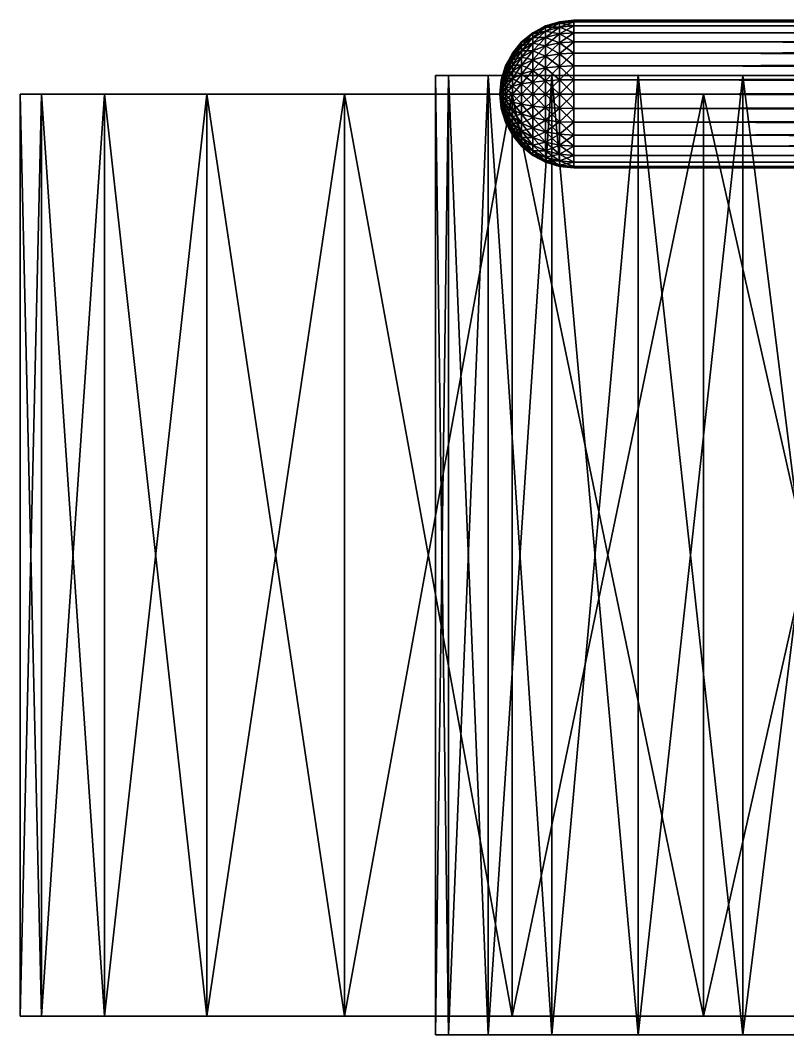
# Model space of a CAD drawing. Header units: millimetres. Extents: x -510 to 550, y -577 to 577.
# Drawn here: x -510 to -426.8, y 348 to 458 of the extents above; entities that cross this region are included whole.
import ezdxf

# ---------------------------------------------------------------- set-up
doc = ezdxf.new("R2010")
doc.units = ezdxf.units.MM
for name, color, linetype, true_color in [('structure_main_cover_rail', 7, 'Continuous', 0x5c6b75), ('wheel_rear_left_visual_0', 7, 'Continuous', 0x14171a), ('wheel_rear_left_visual_1', 7, 'Continuous', 0x7a858c)]:
    doc.layers.add(name, color=color, linetype=linetype, true_color=true_color)

msp = doc.modelspace()

# ---------------------------------------------------------------- linework, layer by layer
at = {"layer": 'structure_main_cover_rail', "true_color": 0x5c6b75}
for points in [[(-451.56, 457.7, 141.53), (-451.56, 457.85, 140), (-453.06, 457.39, 140)], [(-451.56, 457.85, 140), (-451.56, 457.7, 138.47), (-453.06, 457.25, 138.56)], [(-451.56, 457.85, 140), (-453.06, 457.25, 138.56), (-453.06, 457.39, 140)], [(-451.56, 457.25, 143), (-451.56, 457.7, 141.53), (-453.06, 457.25, 141.44)], [(-451.56, 457.7, 141.53), (-453.06, 457.39, 140), (-453.06, 457.25, 141.44)], [(-451.56, 457.7, 138.47), (-451.56, 457.25, 137), (-453.06, 456.83, 137.17)], [(-451.56, 457.7, 138.47), (-453.06, 456.83, 137.17), (-453.06, 457.25, 138.56)], [(-450, 457.85, 141.56), (-450, 458, 140), (-451.56, 457.85, 140)], [(-450, 458, 140), (-450, 457.85, 138.44), (-451.56, 457.7, 138.47)], [(-450, 458, 140), (-451.56, 457.7, 138.47), (-451.56, 457.85, 140)], [(-450, 457.39, 143.06), (-450, 457.85, 141.56), (-451.56, 457.7, 141.53)], [(-450, 457.85, 141.56), (-451.56, 457.85, 140), (-451.56, 457.7, 141.53)], [(-450, 457.85, 138.44), (-450, 457.39, 136.94), (-451.56, 457.25, 137)], [(-450, 457.85, 138.44), (-451.56, 457.25, 137), (-451.56, 457.7, 138.47)], [(-450, 457.39, 143.06), (-451.56, 457.7, 141.53), (-451.56, 457.25, 143)], [(320, 457.85, 141.56), (320, 458, 140), (-450, 458, 140)], [(320, 457.85, 141.56), (-450, 458, 140), (-450, 457.85, 141.56)], [(320, 458, 140), (320, 457.85, 138.44), (-450, 457.85, 138.44)], [(320, 458, 140), (-450, 457.85, 138.44), (-450, 458, 140)], [(320, 457.39, 143.06), (320, 457.85, 141.56), (-450, 457.85, 141.56)], [(320, 457.39, 143.06), (-450, 457.85, 141.56), (-450, 457.39, 143.06)], [(320, 457.85, 138.44), (320, 457.39, 136.94), (-450, 457.39, 136.94)], [(320, 457.85, 138.44), (-450, 457.39, 136.94), (-450, 457.85, 138.44)], [(-454.44, 456.52, 141.3), (-454.44, 456.65, 140), (-455.66, 455.66, 140)], [(-454.44, 456.65, 140), (-454.44, 456.52, 138.7), (-455.66, 455.55, 138.9)], [(-454.44, 456.65, 140), (-455.66, 455.55, 138.9), (-455.66, 455.66, 140)], [(-454.44, 456.15, 142.55), (-454.44, 456.52, 141.3), (-455.66, 455.55, 141.1)], [(-454.44, 456.52, 141.3), (-455.66, 455.66, 140), (-455.66, 455.55, 141.1)], [(-454.44, 456.52, 138.7), (-454.44, 456.15, 137.45), (-455.66, 455.23, 137.84)], [(-454.44, 456.52, 138.7), (-455.66, 455.23, 137.84), (-455.66, 455.55, 138.9)], [(-453.06, 457.25, 141.44), (-453.06, 457.39, 140), (-454.44, 456.65, 140)], [(-453.06, 457.39, 140), (-453.06, 457.25, 138.56), (-454.44, 456.52, 138.7)], [(-453.06, 457.39, 140), (-454.44, 456.52, 138.7), (-454.44, 456.65, 140)], [(-453.06, 456.83, 142.83), (-453.06, 457.25, 141.44), (-454.44, 456.52, 141.3)], [(-453.06, 457.25, 141.44), (-454.44, 456.65, 140), (-454.44, 456.52, 141.3)], [(-453.06, 457.25, 138.56), (-453.06, 456.83, 137.17), (-454.44, 456.15, 137.45)], [(-453.06, 457.25, 138.56), (-454.44, 456.15, 137.45), (-454.44, 456.52, 138.7)], [(-453.06, 456.15, 144.11), (-453.06, 456.83, 142.83), (-454.44, 456.15, 142.55)], [(-453.06, 456.83, 142.83), (-454.44, 456.52, 141.3), (-454.44, 456.15, 142.55)], [(-453.06, 456.83, 137.17), (-453.06, 456.15, 135.89), (-454.44, 455.53, 136.3)], [(-453.06, 456.83, 137.17), (-454.44, 455.53, 136.3), (-454.44, 456.15, 137.45)], [(-451.56, 456.52, 144.36), (-451.56, 457.25, 143), (-453.06, 456.83, 142.83)], [(-451.56, 457.25, 143), (-453.06, 457.25, 141.44), (-453.06, 456.83, 142.83)], [(-451.56, 457.25, 137), (-451.56, 456.52, 135.64), (-453.06, 456.15, 135.89)], [(-451.56, 457.25, 137), (-453.06, 456.15, 135.89), (-453.06, 456.83, 137.17)], [(-451.56, 456.52, 144.36), (-453.06, 456.83, 142.83), (-453.06, 456.15, 144.11)], [(-451.56, 455.55, 145.55), (-451.56, 456.52, 144.36), (-453.06, 456.15, 144.11)], [(-451.56, 456.52, 135.64), (-451.56, 455.55, 134.45), (-453.06, 455.23, 134.77)], [(-451.56, 456.52, 135.64), (-453.06, 455.23, 134.77), (-453.06, 456.15, 135.89)], [(-450, 456.65, 144.44), (-450, 457.39, 143.06), (-451.56, 457.25, 143)], [(-450, 457.39, 136.94), (-450, 456.65, 135.56), (-451.56, 456.52, 135.64)], [(-450, 457.39, 136.94), (-451.56, 456.52, 135.64), (-451.56, 457.25, 137)], [(-450, 456.65, 144.44), (-451.56, 457.25, 143), (-451.56, 456.52, 144.36)], [(-450, 455.66, 145.66), (-450, 456.65, 144.44), (-451.56, 456.52, 144.36)], [(-450, 456.65, 135.56), (-450, 455.66, 134.34), (-451.56, 455.55, 134.45)], [(-450, 456.65, 135.56), (-451.56, 455.55, 134.45), (-451.56, 456.52, 135.64)], [(-450, 455.66, 145.66), (-451.56, 456.52, 144.36), (-451.56, 455.55, 145.55)], [(320, 456.65, 144.44), (320, 457.39, 143.06), (-450, 457.39, 143.06)], [(320, 456.65, 144.44), (-450, 457.39, 143.06), (-450, 456.65, 144.44)], [(320, 457.39, 136.94), (320, 456.65, 135.56), (-450, 456.65, 135.56)], [(320, 457.39, 136.94), (-450, 456.65, 135.56), (-450, 457.39, 136.94)], [(320, 455.66, 145.66), (320, 456.65, 144.44), (-450, 456.65, 144.44)], [(320, 455.66, 145.66), (-450, 456.65, 144.44), (-450, 455.66, 145.66)], [(320, 456.65, 135.56), (320, 455.66, 134.34), (-450, 455.66, 134.34)], [(320, 456.65, 135.56), (-450, 455.66, 134.34), (-450, 456.65, 135.56)], [(-455.66, 455.55, 141.1), (-455.66, 455.66, 140), (-456.65, 454.44, 140)], [(-455.66, 455.66, 140), (-455.66, 455.55, 138.9), (-456.65, 454.36, 139.13)], [(-455.66, 455.66, 140), (-456.65, 454.36, 139.13), (-456.65, 454.44, 140)], [(-455.66, 455.23, 142.16), (-455.66, 455.55, 141.1), (-456.65, 454.36, 140.87)], [(-455.66, 455.55, 141.1), (-456.65, 454.44, 140), (-456.65, 454.36, 140.87)], [(-455.66, 455.55, 138.9), (-455.66, 455.23, 137.84), (-456.65, 454.11, 138.3)], [(-455.66, 455.55, 138.9), (-456.65, 454.11, 138.3), (-456.65, 454.36, 139.13)], [(-454.44, 455.53, 143.7), (-454.44, 456.15, 142.55), (-455.66, 455.23, 142.16)], [(-454.44, 456.15, 142.55), (-455.66, 455.55, 141.1), (-455.66, 455.23, 142.16)], [(-454.44, 456.15, 137.45), (-454.44, 455.53, 136.3), (-455.66, 454.7, 136.86)], [(-454.44, 456.15, 137.45), (-455.66, 454.7, 136.86), (-455.66, 455.23, 137.84)], [(-454.44, 454.7, 144.7), (-454.44, 455.53, 143.7), (-455.66, 454.7, 143.14)], [(-454.44, 455.53, 143.7), (-455.66, 455.23, 142.16), (-455.66, 454.7, 143.14)], [(-454.44, 455.53, 136.3), (-454.44, 454.7, 135.3), (-455.66, 454, 136)], [(-454.44, 455.53, 136.3), (-455.66, 454, 136), (-455.66, 454.7, 136.86)], [(-453.06, 455.23, 145.23), (-453.06, 456.15, 144.11), (-454.44, 455.53, 143.7)], [(-453.06, 456.15, 144.11), (-454.44, 456.15, 142.55), (-454.44, 455.53, 143.7)], [(-453.06, 456.15, 135.89), (-453.06, 455.23, 134.77), (-454.44, 454.7, 135.3)], [(-453.06, 456.15, 135.89), (-454.44, 454.7, 135.3), (-454.44, 455.53, 136.3)], [(-453.06, 455.23, 145.23), (-454.44, 455.53, 143.7), (-454.44, 454.7, 144.7)], [(-451.56, 455.55, 145.55), (-453.06, 456.15, 144.11), (-453.06, 455.23, 145.23)], [(-451.56, 454.36, 146.52), (-451.56, 455.55, 145.55), (-453.06, 455.23, 145.23)], [(-451.56, 455.55, 134.45), (-451.56, 454.36, 133.48), (-453.06, 454.11, 133.85)], [(-451.56, 455.55, 134.45), (-453.06, 454.11, 133.85), (-453.06, 455.23, 134.77)], [(-450, 454.44, 146.65), (-450, 455.66, 145.66), (-451.56, 455.55, 145.55)], [(-450, 455.66, 134.34), (-450, 454.44, 133.35), (-451.56, 454.36, 133.48)], [(-450, 455.66, 134.34), (-451.56, 454.36, 133.48), (-451.56, 455.55, 134.45)], [(-450, 454.44, 146.65), (-451.56, 455.55, 145.55), (-451.56, 454.36, 146.52)], [(320, 454.44, 146.65), (320, 455.66, 145.66), (-450, 455.66, 145.66)], [(320, 454.44, 146.65), (-450, 455.66, 145.66), (-450, 454.44, 146.65)], [(320, 455.66, 134.34), (320, 454.44, 133.35), (-450, 454.44, 133.35)], [(320, 455.66, 134.34), (-450, 454.44, 133.35), (-450, 455.66, 134.34)], [(-456.65, 454.36, 140.87), (-456.65, 454.44, 140), (-457.39, 453.06, 140)], [(-456.65, 454.44, 140), (-456.65, 454.36, 139.13), (-457.39, 453, 139.4)], [(-456.65, 454.44, 140), (-457.39, 453, 139.4), (-457.39, 453.06, 140)], [(-456.65, 454.11, 141.7), (-456.65, 454.36, 140.87), (-457.39, 453, 140.6)], [(-456.65, 454.36, 140.87), (-457.39, 453.06, 140), (-457.39, 453, 140.6)], [(-456.65, 454.36, 139.13), (-456.65, 454.11, 138.3), (-457.39, 452.83, 138.83)], [(-456.65, 454.36, 139.13), (-457.39, 452.83, 138.83), (-457.39, 453, 139.4)], [(-455.66, 454.7, 143.14), (-455.66, 455.23, 142.16), (-456.65, 454.11, 141.7)], [(-455.66, 455.23, 142.16), (-456.65, 454.36, 140.87), (-456.65, 454.11, 141.7)], [(-455.66, 455.23, 137.84), (-455.66, 454.7, 136.86), (-456.65, 453.7, 137.53)], [(-455.66, 455.23, 137.84), (-456.65, 453.7, 137.53), (-456.65, 454.11, 138.3)], [(-455.66, 454, 144), (-455.66, 454.7, 143.14), (-456.65, 453.7, 142.47)], [(-455.66, 454.7, 143.14), (-456.65, 454.11, 141.7), (-456.65, 453.7, 142.47)], [(-455.66, 454.7, 136.86), (-455.66, 454, 136), (-456.65, 453.14, 136.86)], [(-455.66, 454.7, 136.86), (-456.65, 453.14, 136.86), (-456.65, 453.7, 137.53)], [(-454.44, 453.7, 145.53), (-454.44, 454.7, 144.7), (-455.66, 454, 144)], [(-454.44, 454.7, 144.7), (-455.66, 454.7, 143.14), (-455.66, 454, 144)], [(-454.44, 454.7, 135.3), (-454.44, 453.7, 134.47), (-455.66, 453.14, 135.3)], [(-454.44, 454.7, 135.3), (-455.66, 453.14, 135.3), (-455.66, 454, 136)], [(-453.06, 454.11, 146.15), (-453.06, 455.23, 145.23), (-454.44, 454.7, 144.7)], [(-453.06, 455.23, 134.77), (-453.06, 454.11, 133.85), (-454.44, 453.7, 134.47)], [(-453.06, 455.23, 134.77), (-454.44, 453.7, 134.47), (-454.44, 454.7, 135.3)], [(-453.06, 454.11, 146.15), (-454.44, 454.7, 144.7), (-454.44, 453.7, 145.53)], [(-451.56, 454.36, 146.52), (-453.06, 455.23, 145.23), (-453.06, 454.11, 146.15)], [(-451.56, 453, 147.25), (-451.56, 454.36, 146.52), (-453.06, 454.11, 146.15)], [(-451.56, 454.36, 133.48), (-451.56, 453, 132.75), (-453.06, 452.83, 133.17)], [(-451.56, 454.36, 133.48), (-453.06, 452.83, 133.17), (-453.06, 454.11, 133.85)], [(-450, 453.06, 147.39), (-450, 454.44, 146.65), (-451.56, 454.36, 146.52)], [(-450, 454.44, 133.35), (-450, 453.06, 132.61), (-451.56, 453, 132.75)], [(-450, 454.44, 133.35), (-451.56, 453, 132.75), (-451.56, 454.36, 133.48)], [(-450, 453.06, 147.39), (-451.56, 454.36, 146.52), (-451.56, 453, 147.25)], [(320, 453.06, 147.39), (320, 454.44, 146.65), (-450, 454.44, 146.65)], [(320, 453.06, 147.39), (-450, 454.44, 146.65), (-450, 453.06, 147.39)], [(320, 454.44, 133.35), (320, 453.06, 132.61), (-450, 453.06, 132.61)], [(320, 454.44, 133.35), (-450, 453.06, 132.61), (-450, 454.44, 133.35)], [(-456.65, 453.7, 142.47), (-456.65, 454.11, 141.7), (-457.39, 452.83, 141.17)], [(-456.65, 454.11, 141.7), (-457.39, 453, 140.6), (-457.39, 452.83, 141.17)], [(-456.65, 454.11, 138.3), (-456.65, 453.7, 137.53), (-457.39, 452.55, 138.3)], [(-456.65, 454.11, 138.3), (-457.39, 452.55, 138.3), (-457.39, 452.83, 138.83)], [(-456.65, 453.14, 143.14), (-456.65, 453.7, 142.47), (-457.39, 452.55, 141.7)], [(-456.65, 453.7, 142.47), (-457.39, 452.83, 141.17), (-457.39, 452.55, 141.7)], [(-456.65, 453.7, 137.53), (-456.65, 453.14, 136.86), (-457.39, 452.16, 137.84)], [(-456.65, 453.7, 137.53), (-457.39, 452.16, 137.84), (-457.39, 452.55, 138.3)], [(-455.66, 453.14, 144.7), (-455.66, 454, 144), (-456.65, 453.14, 143.14)], [(-455.66, 454, 144), (-456.65, 453.7, 142.47), (-456.65, 453.14, 143.14)], [(-455.66, 454, 136), (-455.66, 453.14, 135.3), (-456.65, 452.47, 136.3)], [(-455.66, 454, 136), (-456.65, 452.47, 136.3), (-456.65, 453.14, 136.86)], [(-454.44, 453.7, 145.53), (-455.66, 454, 144), (-455.66, 453.14, 144.7)], [(-454.44, 452.55, 146.15), (-454.44, 453.7, 145.53), (-455.66, 453.14, 144.7)], [(-454.44, 453.7, 134.47), (-454.44, 452.55, 133.85), (-455.66, 452.16, 134.77)], [(-454.44, 453.7, 134.47), (-455.66, 452.16, 134.77), (-455.66, 453.14, 135.3)], [(-453.06, 452.83, 146.83), (-453.06, 454.11, 146.15), (-454.44, 453.7, 145.53)], [(-453.06, 454.11, 133.85), (-453.06, 452.83, 133.17), (-454.44, 452.55, 133.85)], [(-453.06, 454.11, 133.85), (-454.44, 452.55, 133.85), (-454.44, 453.7, 134.47)], [(-453.06, 452.83, 146.83), (-454.44, 453.7, 145.53), (-454.44, 452.55, 146.15)], [(-451.56, 453, 147.25), (-453.06, 454.11, 146.15), (-453.06, 452.83, 146.83)], [(-457.39, 453, 140.6), (-457.39, 453.06, 140), (-457.85, 451.56, 140)], [(-457.39, 453.06, 140), (-457.39, 453, 139.4), (-457.85, 451.53, 139.7)], [(-457.39, 453.06, 140), (-457.85, 451.53, 139.7), (-457.85, 451.56, 140)], [(-457.39, 452.83, 141.17), (-457.39, 453, 140.6), (-457.85, 451.53, 140.3)], [(-457.39, 453, 140.6), (-457.85, 451.56, 140), (-457.85, 451.53, 140.3)], [(-457.39, 453, 139.4), (-457.39, 452.83, 138.83), (-457.85, 451.44, 139.4)], [(-457.39, 453, 139.4), (-457.85, 451.44, 139.4), (-457.85, 451.53, 139.7)], [(-457.39, 452.55, 141.7), (-457.39, 452.83, 141.17), (-457.85, 451.44, 140.6)], [(-457.39, 452.83, 141.17), (-457.85, 451.53, 140.3), (-457.85, 451.44, 140.6)], [(-457.39, 452.83, 138.83), (-457.39, 452.55, 138.3), (-457.85, 451.3, 139.13)], [(-457.39, 452.83, 138.83), (-457.85, 451.3, 139.13), (-457.85, 451.44, 139.4)], [(-457.39, 452.16, 142.16), (-457.39, 452.55, 141.7), (-457.85, 451.3, 140.87)], [(-457.39, 452.55, 141.7), (-457.85, 451.44, 140.6), (-457.85, 451.3, 140.87)], [(-457.39, 452.55, 138.3), (-457.39, 452.16, 137.84), (-457.85, 451.1, 138.9)], [(-457.39, 452.55, 138.3), (-457.85, 451.1, 138.9), (-457.85, 451.3, 139.13)], [(-457.39, 451.7, 142.55), (-457.39, 452.16, 142.16), (-457.85, 451.1, 141.1)], [(-457.39, 452.16, 142.16), (-457.85, 451.3, 140.87), (-457.85, 451.1, 141.1)], [(-457.39, 452.16, 137.84), (-457.39, 451.7, 137.45), (-457.85, 450.87, 138.7)], [(-457.39, 452.16, 137.84), (-457.85, 450.87, 138.7), (-457.85, 451.1, 138.9)], [(-456.65, 452.47, 143.7), (-456.65, 453.14, 143.14), (-457.39, 452.16, 142.16)], [(-456.65, 453.14, 143.14), (-457.39, 452.55, 141.7), (-457.39, 452.16, 142.16)], [(-456.65, 453.14, 136.86), (-456.65, 452.47, 136.3), (-457.39, 451.7, 137.45)], [(-456.65, 453.14, 136.86), (-457.39, 451.7, 137.45), (-457.39, 452.16, 137.84)], [(-456.65, 451.7, 144.11), (-456.65, 452.47, 143.7), (-457.39, 451.7, 142.55)], [(-456.65, 452.47, 143.7), (-457.39, 452.16, 142.16), (-457.39, 451.7, 142.55)], [(-456.65, 452.47, 136.3), (-456.65, 451.7, 135.89), (-457.39, 451.17, 137.17)], [(-456.65, 452.47, 136.3), (-457.39, 451.17, 137.17), (-457.39, 451.7, 137.45)], [(-455.66, 452.16, 145.23), (-455.66, 453.14, 144.7), (-456.65, 452.47, 143.7)], [(-455.66, 453.14, 144.7), (-456.65, 453.14, 143.14), (-456.65, 452.47, 143.7)], [(-455.66, 453.14, 135.3), (-455.66, 452.16, 134.77), (-456.65, 451.7, 135.89)], [(-455.66, 453.14, 135.3), (-456.65, 451.7, 135.89), (-456.65, 452.47, 136.3)], [(-455.66, 452.16, 145.23), (-456.65, 452.47, 143.7), (-456.65, 451.7, 144.11)], [(-455.66, 451.1, 145.55), (-455.66, 452.16, 145.23), (-456.65, 451.7, 144.11)], [(-455.66, 452.16, 134.77), (-455.66, 451.1, 134.45), (-456.65, 450.87, 135.64)], [(-455.66, 452.16, 134.77), (-456.65, 450.87, 135.64), (-456.65, 451.7, 135.89)], [(-454.44, 452.55, 146.15), (-455.66, 453.14, 144.7), (-455.66, 452.16, 145.23)], [(-454.44, 451.3, 146.52), (-454.44, 452.55, 146.15), (-455.66, 452.16, 145.23)], [(-454.44, 452.55, 133.85), (-454.44, 451.3, 133.48), (-455.66, 451.1, 134.45)], [(-454.44, 452.55, 133.85), (-455.66, 451.1, 134.45), (-455.66, 452.16, 134.77)], [(-454.44, 451.3, 146.52), (-455.66, 452.16, 145.23), (-455.66, 451.1, 145.55)], [(-453.06, 451.44, 147.25), (-453.06, 452.83, 146.83), (-454.44, 452.55, 146.15)], [(-453.06, 452.83, 133.17), (-453.06, 451.44, 132.75), (-454.44, 451.3, 133.48)], [(-453.06, 452.83, 133.17), (-454.44, 451.3, 133.48), (-454.44, 452.55, 133.85)], [(-453.06, 451.44, 147.25), (-454.44, 452.55, 146.15), (-454.44, 451.3, 146.52)], [(-451.56, 451.53, 147.7), (-451.56, 453, 147.25), (-453.06, 452.83, 146.83)], [(-451.56, 453, 132.75), (-451.56, 451.53, 132.3), (-453.06, 451.44, 132.75)], [(-451.56, 453, 132.75), (-453.06, 451.44, 132.75), (-453.06, 452.83, 133.17)], [(-451.56, 451.53, 147.7), (-453.06, 452.83, 146.83), (-453.06, 451.44, 147.25)], [(-450, 451.56, 147.85), (-450, 453.06, 147.39), (-451.56, 453, 147.25)], [(-450, 453.06, 132.61), (-450, 451.56, 132.15), (-451.56, 451.53, 132.3)], [(-450, 453.06, 132.61), (-451.56, 451.53, 132.3), (-451.56, 453, 132.75)], [(-450, 451.56, 147.85), (-451.56, 453, 147.25), (-451.56, 451.53, 147.7)], [(320, 451.56, 147.85), (320, 453.06, 147.39), (-450, 453.06, 147.39)], [(320, 451.56, 147.85), (-450, 453.06, 147.39), (-450, 451.56, 147.85)], [(320, 453.06, 132.61), (320, 451.56, 132.15), (-450, 451.56, 132.15)], [(320, 453.06, 132.61), (-450, 451.56, 132.15), (-450, 453.06, 132.61)], [(-457.85, 451.53, 140.3), (-457.85, 451.56, 140), (-458, 450, 140)], [(-457.85, 451.56, 140), (-457.85, 451.53, 139.7), (-458, 450, 140)], [(-457.85, 451.44, 140.6), (-457.85, 451.53, 140.3), (-458, 450, 140)], [(-457.85, 451.53, 139.7), (-457.85, 451.44, 139.4), (-458, 450, 140)], [(-457.85, 451.3, 140.87), (-457.85, 451.44, 140.6), (-458, 450, 140)], [(-457.85, 451.44, 139.4), (-457.85, 451.3, 139.13), (-458, 450, 140)], [(-457.85, 451.1, 141.1), (-457.85, 451.3, 140.87), (-458, 450, 140)], [(-457.85, 451.3, 139.13), (-457.85, 451.1, 138.9), (-458, 450, 140)], [(-457.85, 450.87, 141.3), (-457.85, 451.1, 141.1), (-458, 450, 140)], [(-457.85, 451.1, 138.9), (-457.85, 450.87, 138.7), (-458, 450, 140)], [(-457.39, 451.17, 142.83), (-457.39, 451.7, 142.55), (-457.85, 450.87, 141.3)], [(-457.39, 451.7, 142.55), (-457.85, 451.1, 141.1), (-457.85, 450.87, 141.3)], [(-457.39, 451.7, 137.45), (-457.39, 451.17, 137.17), (-457.85, 450.6, 138.56)], [(-457.39, 451.7, 137.45), (-457.85, 450.6, 138.56), (-457.85, 450.87, 138.7)], [(-457.39, 450.6, 143), (-457.39, 451.17, 142.83), (-457.85, 450.6, 141.44)], [(-457.39, 451.17, 142.83), (-457.85, 450.87, 141.3), (-457.85, 450.6, 141.44)], [(-457.39, 451.17, 137.17), (-457.39, 450.6, 137), (-457.85, 450.3, 138.47)], [(-457.39, 451.17, 137.17), (-457.85, 450.3, 138.47), (-457.85, 450.6, 138.56)], [(-456.65, 450.87, 144.36), (-456.65, 451.7, 144.11), (-457.39, 451.17, 142.83)], [(-456.65, 451.7, 144.11), (-457.39, 451.7, 142.55), (-457.39, 451.17, 142.83)], [(-456.65, 451.7, 135.89), (-456.65, 450.87, 135.64), (-457.39, 450.6, 137)], [(-456.65, 451.7, 135.89), (-457.39, 450.6, 137), (-457.39, 451.17, 137.17)], [(-456.65, 450.87, 144.36), (-457.39, 451.17, 142.83), (-457.39, 450.6, 143)], [(-455.66, 451.1, 145.55), (-456.65, 451.7, 144.11), (-456.65, 450.87, 144.36)], [(-455.66, 450, 145.66), (-455.66, 451.1, 145.55), (-456.65, 450.87, 144.36)], [(-455.66, 451.1, 134.45), (-455.66, 450, 134.34), (-456.65, 450, 135.56)], [(-455.66, 451.1, 134.45), (-456.65, 450, 135.56), (-456.65, 450.87, 135.64)], [(-454.44, 450, 146.65), (-454.44, 451.3, 146.52), (-455.66, 451.1, 145.55)], [(-454.44, 451.3, 133.48), (-454.44, 450, 133.35), (-455.66, 450, 134.34)], [(-454.44, 451.3, 133.48), (-455.66, 450, 134.34), (-455.66, 451.1, 134.45)], [(-454.44, 450, 146.65), (-455.66, 451.1, 145.55), (-455.66, 450, 145.66)], [(-453.06, 450, 147.39), (-453.06, 451.44, 147.25), (-454.44, 451.3, 146.52)], [(-453.06, 451.44, 132.75), (-453.06, 450, 132.61), (-454.44, 450, 133.35)], [(-453.06, 451.44, 132.75), (-454.44, 450, 133.35), (-454.44, 451.3, 133.48)], [(-453.06, 450, 147.39), (-454.44, 451.3, 146.52), (-454.44, 450, 146.65)], [(-451.56, 450, 147.85), (-451.56, 451.53, 147.7), (-453.06, 451.44, 147.25)], [(-451.56, 451.53, 132.3), (-451.56, 450, 132.15), (-453.06, 450, 132.61)], [(-451.56, 451.53, 132.3), (-453.06, 450, 132.61), (-453.06, 451.44, 132.75)], [(-451.56, 450, 147.85), (-453.06, 451.44, 147.25), (-453.06, 450, 147.39)], [(-450, 450, 148), (-450, 451.56, 147.85), (-451.56, 451.53, 147.7)], [(-450, 451.56, 132.15), (-450, 450, 132), (-451.56, 450, 132.15)], [(-450, 451.56, 132.15), (-451.56, 450, 132.15), (-451.56, 451.53, 132.3)], [(-450, 450, 148), (-451.56, 451.53, 147.7), (-451.56, 450, 147.85)], [(320, 450, 148), (320, 451.56, 147.85), (-450, 451.56, 147.85)], [(320, 450, 148), (-450, 451.56, 147.85), (-450, 450, 148)], [(320, 451.56, 132.15), (320, 450, 132), (-450, 450, 132)], [(320, 451.56, 132.15), (-450, 450, 132), (-450, 451.56, 132.15)], [(-457.85, 450.6, 141.44), (-457.85, 450.87, 141.3), (-458, 450, 140)], [(-457.85, 450.87, 138.7), (-457.85, 450.6, 138.56), (-458, 450, 140)], [(-457.85, 450.3, 141.53), (-457.85, 450.6, 141.44), (-458, 450, 140)], [(-457.85, 450.6, 138.56), (-457.85, 450.3, 138.47), (-458, 450, 140)], [(-457.85, 450, 141.56), (-457.85, 450.3, 141.53), (-458, 450, 140)], [(-457.85, 450.3, 138.47), (-457.85, 450, 138.44), (-458, 450, 140)], [(-457.85, 450, 138.44), (-457.85, 449.7, 138.47), (-458, 450, 140)], [(-457.85, 449.7, 138.47), (-457.85, 449.4, 138.56), (-458, 450, 140)], [(-457.85, 449.4, 138.56), (-457.85, 449.13, 138.7), (-458, 450, 140)], [(-457.85, 449.13, 138.7), (-457.85, 448.9, 138.9), (-458, 450, 140)], [(-457.85, 448.9, 138.9), (-457.85, 448.7, 139.13), (-458, 450, 140)], [(-457.85, 448.7, 139.13), (-457.85, 448.56, 139.4), (-458, 450, 140)], [(-457.85, 448.56, 139.4), (-457.85, 448.47, 139.7), (-458, 450, 140)], [(-457.85, 448.47, 139.7), (-457.85, 448.44, 140), (-458, 450, 140)], [(-457.85, 448.44, 140), (-457.85, 448.47, 140.3), (-458, 450, 140)], [(-457.85, 448.47, 140.3), (-457.85, 448.56, 140.6), (-458, 450, 140)], [(-457.85, 448.56, 140.6), (-457.85, 448.7, 140.87), (-458, 450, 140)], [(-457.85, 448.7, 140.87), (-457.85, 448.9, 141.1), (-458, 450, 140)], [(-457.85, 448.9, 141.1), (-457.85, 449.13, 141.3), (-458, 450, 140)], [(-457.85, 449.13, 141.3), (-457.85, 449.4, 141.44), (-458, 450, 140)], [(-457.85, 449.4, 141.44), (-457.85, 449.7, 141.53), (-458, 450, 140)], [(-457.85, 449.7, 141.53), (-457.85, 450, 141.56), (-458, 450, 140)], [(-457.39, 450, 143.06), (-457.39, 450.6, 143), (-457.85, 450.3, 141.53)], [(-457.39, 450.6, 143), (-457.85, 450.6, 141.44), (-457.85, 450.3, 141.53)], [(-457.39, 450.6, 137), (-457.39, 450, 136.94), (-457.85, 450, 138.44)], [(-457.39, 450.6, 137), (-457.85, 450, 138.44), (-457.85, 450.3, 138.47)], [(-457.39, 450, 143.06), (-457.85, 450.3, 141.53), (-457.85, 450, 141.56)], [(-457.39, 450, 136.94), (-457.39, 449.4, 137), (-457.85, 449.7, 138.47)], [(-457.39, 450, 136.94), (-457.85, 449.7, 138.47), (-457.85, 450, 138.44)], [(-457.39, 449.4, 143), (-457.39, 450, 143.06), (-457.85, 450, 141.56)], [(-457.39, 449.4, 143), (-457.85, 450, 141.56), (-457.85, 449.7, 141.53)], [(-456.65, 450, 144.44), (-456.65, 450.87, 144.36), (-457.39, 450.6, 143)], [(-456.65, 450.87, 135.64), (-456.65, 450, 135.56), (-457.39, 450, 136.94)], [(-456.65, 450.87, 135.64), (-457.39, 450, 136.94), (-457.39, 450.6, 137)], [(-456.65, 450, 144.44), (-457.39, 450.6, 143), (-457.39, 450, 143.06)], [(-456.65, 450, 135.56), (-456.65, 449.13, 135.64), (-457.39, 449.4, 137)], [(-456.65, 450, 135.56), (-457.39, 449.4, 137), (-457.39, 450, 136.94)], [(-456.65, 449.13, 144.36), (-456.65, 450, 144.44), (-457.39, 450, 143.06)], [(-456.65, 449.13, 144.36), (-457.39, 450, 143.06), (-457.39, 449.4, 143)], [(-455.66, 450, 145.66), (-456.65, 450.87, 144.36), (-456.65, 450, 144.44)], [(-455.66, 450, 134.34), (-455.66, 448.9, 134.45), (-456.65, 449.13, 135.64)], [(-455.66, 450, 134.34), (-456.65, 449.13, 135.64), (-456.65, 450, 135.56)], [(-455.66, 448.9, 145.55), (-455.66, 450, 145.66), (-456.65, 450, 144.44)], [(-455.66, 448.9, 145.55), (-456.65, 450, 144.44), (-456.65, 449.13, 144.36)], [(-454.44, 450, 133.35), (-454.44, 448.7, 133.48), (-455.66, 448.9, 134.45)], [(-454.44, 450, 133.35), (-455.66, 448.9, 134.45), (-455.66, 450, 134.34)], [(-454.44, 448.7, 146.52), (-454.44, 450, 146.65), (-455.66, 450, 145.66)], [(-454.44, 448.7, 146.52), (-455.66, 450, 145.66), (-455.66, 448.9, 145.55)], [(-453.06, 450, 132.61), (-453.06, 448.56, 132.75), (-454.44, 448.7, 133.48)], [(-453.06, 450, 132.61), (-454.44, 448.7, 133.48), (-454.44, 450, 133.35)], [(-453.06, 448.56, 147.25), (-453.06, 450, 147.39), (-454.44, 450, 146.65)], [(-453.06, 448.56, 147.25), (-454.44, 450, 146.65), (-454.44, 448.7, 146.52)], [(-451.56, 450, 132.15), (-451.56, 448.47, 132.3), (-453.06, 448.56, 132.75)], [(-451.56, 450, 132.15), (-453.06, 448.56, 132.75), (-453.06, 450, 132.61)], [(-451.56, 448.47, 147.7), (-451.56, 450, 147.85), (-453.06, 450, 147.39)], [(-451.56, 448.47, 147.7), (-453.06, 450, 147.39), (-453.06, 448.56, 147.25)], [(-450, 450, 132), (-450, 448.44, 132.15), (-451.56, 448.47, 132.3)], [(-450, 450, 132), (-451.56, 448.47, 132.3), (-451.56, 450, 132.15)], [(-450, 448.44, 147.85), (-450, 450, 148), (-451.56, 450, 147.85)], [(-450, 448.44, 147.85), (-451.56, 450, 147.85), (-451.56, 448.47, 147.7)], [(320, 450, 132), (320, 448.44, 132.15), (-450, 448.44, 132.15)], [(320, 450, 132), (-450, 448.44, 132.15), (-450, 450, 132)], [(320, 448.44, 147.85), (320, 450, 148), (-450, 450, 148)], [(320, 448.44, 147.85), (-450, 450, 148), (-450, 448.44, 147.85)], [(-457.39, 449.4, 137), (-457.85, 449.4, 138.56), (-457.85, 449.7, 138.47)], [(-457.39, 448.83, 142.83), (-457.39, 449.4, 143), (-457.85, 449.7, 141.53)], [(-457.39, 448.83, 142.83), (-457.85, 449.7, 141.53), (-457.85, 449.4, 141.44)], [(-457.39, 449.4, 137), (-457.39, 448.83, 137.17), (-457.85, 449.4, 138.56)], [(-457.39, 448.83, 137.17), (-457.85, 449.13, 138.7), (-457.85, 449.4, 138.56)], [(-457.39, 448.3, 142.55), (-457.39, 448.83, 142.83), (-457.85, 449.4, 141.44)], [(-457.39, 448.3, 142.55), (-457.85, 449.4, 141.44), (-457.85, 449.13, 141.3)], [(-457.39, 448.83, 137.17), (-457.39, 448.3, 137.45), (-457.85, 449.13, 138.7)], [(-457.39, 448.3, 137.45), (-457.85, 448.9, 138.9), (-457.85, 449.13, 138.7)], [(-457.39, 447.84, 142.16), (-457.39, 448.3, 142.55), (-457.85, 449.13, 141.3)], [(-457.39, 447.84, 142.16), (-457.85, 449.13, 141.3), (-457.85, 448.9, 141.1)], [(-457.39, 448.3, 137.45), (-457.39, 447.84, 137.84), (-457.85, 448.9, 138.9)], [(-457.39, 447.84, 137.84), (-457.85, 448.7, 139.13), (-457.85, 448.9, 138.9)], [(-457.39, 447.45, 141.7), (-457.39, 447.84, 142.16), (-457.85, 448.9, 141.1)], [(-457.39, 447.45, 141.7), (-457.85, 448.9, 141.1), (-457.85, 448.7, 140.87)], [(-456.65, 449.13, 135.64), (-457.39, 448.83, 137.17), (-457.39, 449.4, 137)], [(-456.65, 448.3, 144.11), (-456.65, 449.13, 144.36), (-457.39, 449.4, 143)], [(-456.65, 448.3, 144.11), (-457.39, 449.4, 143), (-457.39, 448.83, 142.83)], [(-456.65, 449.13, 135.64), (-456.65, 448.3, 135.89), (-457.39, 448.83, 137.17)], [(-456.65, 448.3, 135.89), (-457.39, 448.3, 137.45), (-457.39, 448.83, 137.17)], [(-456.65, 447.53, 143.7), (-456.65, 448.3, 144.11), (-457.39, 448.83, 142.83)], [(-456.65, 447.53, 143.7), (-457.39, 448.83, 142.83), (-457.39, 448.3, 142.55)], [(-455.66, 448.9, 134.45), (-456.65, 448.3, 135.89), (-456.65, 449.13, 135.64)], [(-455.66, 447.84, 145.23), (-455.66, 448.9, 145.55), (-456.65, 449.13, 144.36)], [(-455.66, 447.84, 145.23), (-456.65, 449.13, 144.36), (-456.65, 448.3, 144.11)], [(-455.66, 448.9, 134.45), (-455.66, 447.84, 134.77), (-456.65, 448.3, 135.89)], [(-454.44, 448.7, 133.48), (-455.66, 447.84, 134.77), (-455.66, 448.9, 134.45)], [(-454.44, 447.45, 146.15), (-454.44, 448.7, 146.52), (-455.66, 448.9, 145.55)], [(-454.44, 447.45, 146.15), (-455.66, 448.9, 145.55), (-455.66, 447.84, 145.23)], [(-457.39, 447.84, 137.84), (-457.39, 447.45, 138.3), (-457.85, 448.7, 139.13)], [(-457.39, 447.45, 138.3), (-457.85, 448.56, 139.4), (-457.85, 448.7, 139.13)], [(-457.39, 447.17, 141.17), (-457.39, 447.45, 141.7), (-457.85, 448.7, 140.87)], [(-457.39, 447.17, 141.17), (-457.85, 448.7, 140.87), (-457.85, 448.56, 140.6)], [(-457.39, 447.45, 138.3), (-457.39, 447.17, 138.83), (-457.85, 448.56, 139.4)], [(-457.39, 447.17, 138.83), (-457.85, 448.47, 139.7), (-457.85, 448.56, 139.4)], [(-457.39, 447, 140.6), (-457.39, 447.17, 141.17), (-457.85, 448.56, 140.6)], [(-457.39, 447, 140.6), (-457.85, 448.56, 140.6), (-457.85, 448.47, 140.3)], [(-457.39, 447.17, 138.83), (-457.39, 447, 139.4), (-457.85, 448.47, 139.7)], [(-457.39, 447, 139.4), (-457.85, 448.44, 140), (-457.85, 448.47, 139.7)], [(-457.39, 446.94, 140), (-457.39, 447, 140.6), (-457.85, 448.47, 140.3)], [(-457.39, 446.94, 140), (-457.85, 448.47, 140.3), (-457.85, 448.44, 140)], [(-457.39, 447, 139.4), (-457.39, 446.94, 140), (-457.85, 448.44, 140)], [(-456.65, 448.3, 135.89), (-456.65, 447.53, 136.3), (-457.39, 448.3, 137.45)], [(-456.65, 447.53, 136.3), (-457.39, 447.84, 137.84), (-457.39, 448.3, 137.45)], [(-456.65, 446.86, 143.14), (-456.65, 447.53, 143.7), (-457.39, 448.3, 142.55)], [(-456.65, 446.86, 143.14), (-457.39, 448.3, 142.55), (-457.39, 447.84, 142.16)], [(-456.65, 447.53, 136.3), (-456.65, 446.86, 136.86), (-457.39, 447.84, 137.84)], [(-456.65, 446.86, 136.86), (-457.39, 447.45, 138.3), (-457.39, 447.84, 137.84)], [(-456.65, 446.3, 142.47), (-456.65, 446.86, 143.14), (-457.39, 447.84, 142.16)], [(-456.65, 446.3, 142.47), (-457.39, 447.84, 142.16), (-457.39, 447.45, 141.7)], [(-455.66, 447.84, 134.77), (-456.65, 447.53, 136.3), (-456.65, 448.3, 135.89)], [(-455.66, 446.86, 144.7), (-455.66, 447.84, 145.23), (-456.65, 448.3, 144.11)], [(-455.66, 446.86, 144.7), (-456.65, 448.3, 144.11), (-456.65, 447.53, 143.7)], [(-455.66, 447.84, 134.77), (-455.66, 446.86, 135.3), (-456.65, 447.53, 136.3)], [(-454.44, 448.7, 133.48), (-454.44, 447.45, 133.85), (-455.66, 447.84, 134.77)], [(-454.44, 447.45, 133.85), (-455.66, 446.86, 135.3), (-455.66, 447.84, 134.77)], [(-454.44, 446.3, 145.53), (-454.44, 447.45, 146.15), (-455.66, 447.84, 145.23)], [(-454.44, 446.3, 145.53), (-455.66, 447.84, 145.23), (-455.66, 446.86, 144.7)], [(-453.06, 448.56, 132.75), (-454.44, 447.45, 133.85), (-454.44, 448.7, 133.48)], [(-453.06, 447.17, 146.83), (-453.06, 448.56, 147.25), (-454.44, 448.7, 146.52)], [(-453.06, 447.17, 146.83), (-454.44, 448.7, 146.52), (-454.44, 447.45, 146.15)], [(-453.06, 448.56, 132.75), (-453.06, 447.17, 133.17), (-454.44, 447.45, 133.85)], [(-451.56, 448.47, 132.3), (-453.06, 447.17, 133.17), (-453.06, 448.56, 132.75)], [(-451.56, 447, 147.25), (-451.56, 448.47, 147.7), (-453.06, 448.56, 147.25)], [(-451.56, 447, 147.25), (-453.06, 448.56, 147.25), (-453.06, 447.17, 146.83)], [(-451.56, 448.47, 132.3), (-451.56, 447, 132.75), (-453.06, 447.17, 133.17)], [(-450, 448.44, 132.15), (-451.56, 447, 132.75), (-451.56, 448.47, 132.3)], [(-450, 446.94, 147.39), (-450, 448.44, 147.85), (-451.56, 448.47, 147.7)], [(-450, 446.94, 147.39), (-451.56, 448.47, 147.7), (-451.56, 447, 147.25)], [(-450, 448.44, 132.15), (-450, 446.94, 132.61), (-451.56, 447, 132.75)], [(320, 448.44, 132.15), (320, 446.94, 132.61), (-450, 446.94, 132.61)], [(320, 448.44, 132.15), (-450, 446.94, 132.61), (-450, 448.44, 132.15)], [(320, 446.94, 147.39), (320, 448.44, 147.85), (-450, 448.44, 147.85)], [(320, 446.94, 147.39), (-450, 448.44, 147.85), (-450, 446.94, 147.39)], [(-456.65, 446.86, 136.86), (-456.65, 446.3, 137.53), (-457.39, 447.45, 138.3)], [(-456.65, 446.3, 137.53), (-457.39, 447.17, 138.83), (-457.39, 447.45, 138.3)], [(-456.65, 445.89, 141.7), (-456.65, 446.3, 142.47), (-457.39, 447.45, 141.7)], [(-456.65, 445.89, 141.7), (-457.39, 447.45, 141.7), (-457.39, 447.17, 141.17)], [(-456.65, 446.3, 137.53), (-456.65, 445.89, 138.3), (-457.39, 447.17, 138.83)], [(-456.65, 445.89, 138.3), (-457.39, 447, 139.4), (-457.39, 447.17, 138.83)], [(-456.65, 445.64, 140.87), (-456.65, 445.89, 141.7), (-457.39, 447.17, 141.17)], [(-456.65, 445.64, 140.87), (-457.39, 447.17, 141.17), (-457.39, 447, 140.6)], [(-456.65, 445.89, 138.3), (-456.65, 445.64, 139.13), (-457.39, 447, 139.4)], [(-456.65, 445.64, 139.13), (-457.39, 446.94, 140), (-457.39, 447, 139.4)], [(-456.65, 445.56, 140), (-456.65, 445.64, 140.87), (-457.39, 447, 140.6)], [(-456.65, 445.56, 140), (-457.39, 447, 140.6), (-457.39, 446.94, 140)], [(-456.65, 445.64, 139.13), (-456.65, 445.56, 140), (-457.39, 446.94, 140)], [(-455.66, 446.86, 135.3), (-456.65, 446.86, 136.86), (-456.65, 447.53, 136.3)], [(-455.66, 446, 144), (-455.66, 446.86, 144.7), (-456.65, 447.53, 143.7)], [(-455.66, 446, 144), (-456.65, 447.53, 143.7), (-456.65, 446.86, 143.14)], [(-455.66, 446.86, 135.3), (-455.66, 446, 136), (-456.65, 446.86, 136.86)], [(-455.66, 446, 136), (-456.65, 446.3, 137.53), (-456.65, 446.86, 136.86)], [(-455.66, 445.3, 143.14), (-455.66, 446, 144), (-456.65, 446.86, 143.14)], [(-455.66, 445.3, 143.14), (-456.65, 446.86, 143.14), (-456.65, 446.3, 142.47)], [(-454.44, 447.45, 133.85), (-454.44, 446.3, 134.47), (-455.66, 446.86, 135.3)], [(-454.44, 446.3, 134.47), (-455.66, 446, 136), (-455.66, 446.86, 135.3)], [(-454.44, 445.3, 144.7), (-454.44, 446.3, 145.53), (-455.66, 446.86, 144.7)], [(-454.44, 445.3, 144.7), (-455.66, 446.86, 144.7), (-455.66, 446, 144)], [(-453.06, 447.17, 133.17), (-454.44, 446.3, 134.47), (-454.44, 447.45, 133.85)], [(-453.06, 445.89, 146.15), (-453.06, 447.17, 146.83), (-454.44, 447.45, 146.15)], [(-453.06, 445.89, 146.15), (-454.44, 447.45, 146.15), (-454.44, 446.3, 145.53)], [(-453.06, 447.17, 133.17), (-453.06, 445.89, 133.85), (-454.44, 446.3, 134.47)], [(-451.56, 447, 132.75), (-453.06, 445.89, 133.85), (-453.06, 447.17, 133.17)], [(-451.56, 445.64, 146.52), (-451.56, 447, 147.25), (-453.06, 447.17, 146.83)], [(-451.56, 445.64, 146.52), (-453.06, 447.17, 146.83), (-453.06, 445.89, 146.15)], [(-451.56, 447, 132.75), (-451.56, 445.64, 133.48), (-453.06, 445.89, 133.85)], [(-450, 446.94, 132.61), (-451.56, 445.64, 133.48), (-451.56, 447, 132.75)], [(-450, 445.56, 146.65), (-450, 446.94, 147.39), (-451.56, 447, 147.25)], [(-450, 445.56, 146.65), (-451.56, 447, 147.25), (-451.56, 445.64, 146.52)], [(-450, 446.94, 132.61), (-450, 445.56, 133.35), (-451.56, 445.64, 133.48)], [(320, 446.94, 132.61), (320, 445.56, 133.35), (-450, 445.56, 133.35)], [(320, 446.94, 132.61), (-450, 445.56, 133.35), (-450, 446.94, 132.61)], [(320, 445.56, 146.65), (320, 446.94, 147.39), (-450, 446.94, 147.39)], [(320, 445.56, 146.65), (-450, 446.94, 147.39), (-450, 445.56, 146.65)], [(-455.66, 446, 136), (-455.66, 445.3, 136.86), (-456.65, 446.3, 137.53)], [(-455.66, 445.3, 136.86), (-456.65, 445.89, 138.3), (-456.65, 446.3, 137.53)], [(-455.66, 444.77, 142.16), (-455.66, 445.3, 143.14), (-456.65, 446.3, 142.47)], [(-455.66, 444.77, 142.16), (-456.65, 446.3, 142.47), (-456.65, 445.89, 141.7)], [(-455.66, 445.3, 136.86), (-455.66, 444.77, 137.84), (-456.65, 445.89, 138.3)], [(-455.66, 444.77, 137.84), (-456.65, 445.64, 139.13), (-456.65, 445.89, 138.3)], [(-455.66, 444.45, 141.1), (-455.66, 444.77, 142.16), (-456.65, 445.89, 141.7)], [(-455.66, 444.45, 141.1), (-456.65, 445.89, 141.7), (-456.65, 445.64, 140.87)], [(-455.66, 444.77, 137.84), (-455.66, 444.45, 138.9), (-456.65, 445.64, 139.13)], [(-455.66, 444.45, 138.9), (-456.65, 445.56, 140), (-456.65, 445.64, 139.13)], [(-455.66, 444.34, 140), (-455.66, 444.45, 141.1), (-456.65, 445.64, 140.87)], [(-455.66, 444.34, 140), (-456.65, 445.64, 140.87), (-456.65, 445.56, 140)], [(-455.66, 444.45, 138.9), (-455.66, 444.34, 140), (-456.65, 445.56, 140)], [(-454.44, 446.3, 134.47), (-454.44, 445.3, 135.3), (-455.66, 446, 136)], [(-454.44, 445.3, 135.3), (-455.66, 445.3, 136.86), (-455.66, 446, 136)], [(-454.44, 444.47, 143.7), (-454.44, 445.3, 144.7), (-455.66, 446, 144)], [(-454.44, 444.47, 143.7), (-455.66, 446, 144), (-455.66, 445.3, 143.14)], [(-453.06, 445.89, 133.85), (-454.44, 445.3, 135.3), (-454.44, 446.3, 134.47)], [(-453.06, 444.77, 145.23), (-453.06, 445.89, 146.15), (-454.44, 446.3, 145.53)], [(-453.06, 444.77, 145.23), (-454.44, 446.3, 145.53), (-454.44, 445.3, 144.7)], [(-453.06, 445.89, 133.85), (-453.06, 444.77, 134.77), (-454.44, 445.3, 135.3)], [(-451.56, 445.64, 133.48), (-453.06, 444.77, 134.77), (-453.06, 445.89, 133.85)], [(-451.56, 444.45, 145.55), (-451.56, 445.64, 146.52), (-453.06, 445.89, 146.15)], [(-451.56, 444.45, 145.55), (-453.06, 445.89, 146.15), (-453.06, 444.77, 145.23)], [(-451.56, 445.64, 133.48), (-451.56, 444.45, 134.45), (-453.06, 444.77, 134.77)], [(-450, 445.56, 133.35), (-451.56, 444.45, 134.45), (-451.56, 445.64, 133.48)], [(-450, 444.34, 145.66), (-450, 445.56, 146.65), (-451.56, 445.64, 146.52)], [(-450, 444.34, 145.66), (-451.56, 445.64, 146.52), (-451.56, 444.45, 145.55)], [(-450, 445.56, 133.35), (-450, 444.34, 134.34), (-451.56, 444.45, 134.45)], [(320, 445.56, 133.35), (320, 444.34, 134.34), (-450, 444.34, 134.34)], [(320, 445.56, 133.35), (-450, 444.34, 134.34), (-450, 445.56, 133.35)], [(320, 444.34, 145.66), (320, 445.56, 146.65), (-450, 445.56, 146.65)], [(320, 444.34, 145.66), (-450, 445.56, 146.65), (-450, 444.34, 145.66)], [(-454.44, 445.3, 135.3), (-454.44, 444.47, 136.3), (-455.66, 445.3, 136.86)], [(-454.44, 444.47, 136.3), (-455.66, 444.77, 137.84), (-455.66, 445.3, 136.86)], [(-454.44, 443.85, 142.55), (-454.44, 444.47, 143.7), (-455.66, 445.3, 143.14)], [(-454.44, 443.85, 142.55), (-455.66, 445.3, 143.14), (-455.66, 444.77, 142.16)], [(-454.44, 444.47, 136.3), (-454.44, 443.85, 137.45), (-455.66, 444.77, 137.84)], [(-454.44, 443.85, 137.45), (-455.66, 444.45, 138.9), (-455.66, 444.77, 137.84)], [(-454.44, 443.48, 141.3), (-454.44, 443.85, 142.55), (-455.66, 444.77, 142.16)], [(-454.44, 443.48, 141.3), (-455.66, 444.77, 142.16), (-455.66, 444.45, 141.1)], [(-454.44, 443.85, 137.45), (-454.44, 443.48, 138.7), (-455.66, 444.45, 138.9)], [(-454.44, 443.48, 138.7), (-455.66, 444.34, 140), (-455.66, 444.45, 138.9)], [(-454.44, 443.35, 140), (-454.44, 443.48, 141.3), (-455.66, 444.45, 141.1)], [(-454.44, 443.35, 140), (-455.66, 444.45, 141.1), (-455.66, 444.34, 140)], [(-453.06, 444.77, 134.77), (-454.44, 444.47, 136.3), (-454.44, 445.3, 135.3)], [(-453.06, 443.85, 144.11), (-453.06, 444.77, 145.23), (-454.44, 445.3, 144.7)], [(-453.06, 443.85, 144.11), (-454.44, 445.3, 144.7), (-454.44, 444.47, 143.7)], [(-453.06, 444.77, 134.77), (-453.06, 443.85, 135.89), (-454.44, 444.47, 136.3)], [(-453.06, 443.85, 135.89), (-454.44, 443.85, 137.45), (-454.44, 444.47, 136.3)], [(-453.06, 443.17, 142.83), (-453.06, 443.85, 144.11), (-454.44, 444.47, 143.7)], [(-453.06, 443.17, 142.83), (-454.44, 444.47, 143.7), (-454.44, 443.85, 142.55)], [(-451.56, 444.45, 134.45), (-453.06, 443.85, 135.89), (-453.06, 444.77, 134.77)], [(-451.56, 443.48, 144.36), (-451.56, 444.45, 145.55), (-453.06, 444.77, 145.23)], [(-451.56, 443.48, 144.36), (-453.06, 444.77, 145.23), (-453.06, 443.85, 144.11)], [(-451.56, 444.45, 134.45), (-451.56, 443.48, 135.64), (-453.06, 443.85, 135.89)], [(-450, 444.34, 134.34), (-451.56, 443.48, 135.64), (-451.56, 444.45, 134.45)], [(-450, 443.35, 144.44), (-450, 444.34, 145.66), (-451.56, 444.45, 145.55)], [(-450, 443.35, 144.44), (-451.56, 444.45, 145.55), (-451.56, 443.48, 144.36)], [(-454.44, 443.48, 138.7), (-454.44, 443.35, 140), (-455.66, 444.34, 140)], [(-453.06, 443.85, 135.89), (-453.06, 443.17, 137.17), (-454.44, 443.85, 137.45)], [(-453.06, 443.17, 137.17), (-454.44, 443.48, 138.7), (-454.44, 443.85, 137.45)], [(-453.06, 442.75, 141.44), (-453.06, 443.17, 142.83), (-454.44, 443.85, 142.55)], [(-453.06, 442.75, 141.44), (-454.44, 443.85, 142.55), (-454.44, 443.48, 141.3)], [(-453.06, 443.17, 137.17), (-453.06, 442.75, 138.56), (-454.44, 443.48, 138.7)], [(-453.06, 442.75, 138.56), (-454.44, 443.35, 140), (-454.44, 443.48, 138.7)], [(-453.06, 442.61, 140), (-453.06, 442.75, 141.44), (-454.44, 443.48, 141.3)], [(-453.06, 442.61, 140), (-454.44, 443.48, 141.3), (-454.44, 443.35, 140)], [(-453.06, 442.75, 138.56), (-453.06, 442.61, 140), (-454.44, 443.35, 140)], [(-451.56, 443.48, 135.64), (-453.06, 443.17, 137.17), (-453.06, 443.85, 135.89)], [(-451.56, 442.75, 143), (-451.56, 443.48, 144.36), (-453.06, 443.85, 144.11)], [(-451.56, 442.75, 143), (-453.06, 443.85, 144.11), (-453.06, 443.17, 142.83)], [(-451.56, 443.48, 135.64), (-451.56, 442.75, 137), (-453.06, 443.17, 137.17)], [(-450, 444.34, 134.34), (-450, 443.35, 135.56), (-451.56, 443.48, 135.64)], [(-450, 443.35, 135.56), (-451.56, 442.75, 137), (-451.56, 443.48, 135.64)], [(-450, 442.61, 143.06), (-450, 443.35, 144.44), (-451.56, 443.48, 144.36)], [(-450, 442.61, 143.06), (-451.56, 443.48, 144.36), (-451.56, 442.75, 143)], [(-450, 443.35, 135.56), (-450, 442.61, 136.94), (-451.56, 442.75, 137)], [(320, 444.34, 134.34), (320, 443.35, 135.56), (-450, 443.35, 135.56)], [(320, 444.34, 134.34), (-450, 443.35, 135.56), (-450, 444.34, 134.34)], [(320, 443.35, 144.44), (320, 444.34, 145.66), (-450, 444.34, 145.66)], [(320, 443.35, 144.44), (-450, 444.34, 145.66), (-450, 443.35, 144.44)], [(320, 443.35, 135.56), (320, 442.61, 136.94), (-450, 442.61, 136.94)], [(320, 443.35, 135.56), (-450, 442.61, 136.94), (-450, 443.35, 135.56)], [(320, 442.61, 143.06), (320, 443.35, 144.44), (-450, 443.35, 144.44)], [(320, 442.61, 143.06), (-450, 443.35, 144.44), (-450, 442.61, 143.06)], [(-451.56, 442.75, 137), (-453.06, 442.75, 138.56), (-453.06, 443.17, 137.17)], [(-451.56, 442.3, 141.53), (-451.56, 442.75, 143), (-453.06, 443.17, 142.83)], [(-451.56, 442.3, 141.53), (-453.06, 443.17, 142.83), (-453.06, 442.75, 141.44)], [(-451.56, 442.75, 137), (-451.56, 442.3, 138.47), (-453.06, 442.75, 138.56)], [(-451.56, 442.3, 138.47), (-453.06, 442.61, 140), (-453.06, 442.75, 138.56)], [(-451.56, 442.15, 140), (-451.56, 442.3, 141.53), (-453.06, 442.75, 141.44)], [(-451.56, 442.15, 140), (-453.06, 442.75, 141.44), (-453.06, 442.61, 140)], [(-451.56, 442.3, 138.47), (-451.56, 442.15, 140), (-453.06, 442.61, 140)], [(-450, 442.61, 136.94), (-451.56, 442.3, 138.47), (-451.56, 442.75, 137)], [(-450, 442.15, 141.56), (-450, 442.61, 143.06), (-451.56, 442.75, 143)], [(-450, 442.15, 141.56), (-451.56, 442.75, 143), (-451.56, 442.3, 141.53)], [(-450, 442.61, 136.94), (-450, 442.15, 138.44), (-451.56, 442.3, 138.47)], [(-450, 442.15, 138.44), (-451.56, 442.15, 140), (-451.56, 442.3, 138.47)], [(-450, 442, 140), (-450, 442.15, 141.56), (-451.56, 442.3, 141.53)], [(-450, 442, 140), (-451.56, 442.3, 141.53), (-451.56, 442.15, 140)], [(320, 442.61, 136.94), (320, 442.15, 138.44), (-450, 442.15, 138.44)], [(320, 442.61, 136.94), (-450, 442.15, 138.44), (-450, 442.61, 136.94)], [(320, 442.15, 141.56), (320, 442.61, 143.06), (-450, 442.61, 143.06)], [(320, 442.15, 141.56), (-450, 442.61, 143.06), (-450, 442.15, 141.56)], [(-450, 442.15, 138.44), (-450, 442, 140), (-451.56, 442.15, 140)], [(320, 442.15, 138.44), (320, 442, 140), (-450, 442, 140)], [(320, 442.15, 138.44), (-450, 442, 140), (-450, 442.15, 138.44)], [(320, 442, 140), (320, 442.15, 141.56), (-450, 442.15, 141.56)], [(320, 442, 140), (-450, 442.15, 141.56), (-450, 442, 140)]]:
    msp.add_3dface(points, dxfattribs=at)
at = {"layer": 'wheel_rear_left_visual_0', "true_color": 0x14171a}
for points in [[(-390, 450, -280), (-510, 450, -280), (-507.69, 450, -256.59)], [(-390, 450, -280), (-507.69, 450, -303.41), (-510, 450, -280)], [(-507.69, 450, -256.59), (-510, 450, -280), (-510, 350, -280)], [(-507.69, 450, -256.59), (-510, 350, -280), (-507.69, 350, -256.59)], [(-510, 450, -280), (-507.69, 450, -303.41), (-507.69, 350, -303.41)], [(-510, 450, -280), (-507.69, 350, -303.41), (-510, 350, -280)], [(-390, 450, -280), (-507.69, 450, -256.59), (-500.87, 450, -234.08)], [(-390, 450, -280), (-500.87, 450, -325.92), (-507.69, 450, -303.41)], [(-500.87, 450, -234.08), (-507.69, 450, -256.59), (-507.69, 350, -256.59)], [(-500.87, 450, -234.08), (-507.69, 350, -256.59), (-500.87, 350, -234.08)], [(-507.69, 450, -303.41), (-500.87, 450, -325.92), (-500.87, 350, -325.92)], [(-507.69, 450, -303.41), (-500.87, 350, -325.92), (-507.69, 350, -303.41)], [(-390, 450, -280), (-500.87, 450, -234.08), (-489.78, 450, -213.33)], [(-390, 450, -280), (-489.78, 450, -346.67), (-500.87, 450, -325.92)], [(-489.78, 450, -213.33), (-500.87, 450, -234.08), (-500.87, 350, -234.08)], [(-489.78, 450, -213.33), (-500.87, 350, -234.08), (-489.78, 350, -213.33)], [(-500.87, 450, -325.92), (-489.78, 450, -346.67), (-489.78, 350, -346.67)], [(-500.87, 450, -325.92), (-489.78, 350, -346.67), (-500.87, 350, -325.92)], [(-390, 450, -280), (-489.78, 450, -213.33), (-474.85, 450, -195.15)], [(-390, 450, -280), (-474.85, 450, -364.85), (-489.78, 450, -346.67)], [(-474.85, 450, -195.15), (-489.78, 450, -213.33), (-489.78, 350, -213.33)], [(-474.85, 450, -195.15), (-489.78, 350, -213.33), (-474.85, 350, -195.15)], [(-489.78, 450, -346.67), (-474.85, 450, -364.85), (-474.85, 350, -364.85)], [(-489.78, 450, -346.67), (-474.85, 350, -364.85), (-489.78, 350, -346.67)], [(-390, 450, -280), (-474.85, 450, -195.15), (-456.67, 450, -180.22)], [(-390, 450, -280), (-456.67, 450, -379.78), (-474.85, 450, -364.85)], [(-456.67, 450, -180.22), (-474.85, 450, -195.15), (-474.85, 350, -195.15)], [(-456.67, 450, -180.22), (-474.85, 350, -195.15), (-456.67, 350, -180.22)], [(-474.85, 450, -364.85), (-456.67, 450, -379.78), (-456.67, 350, -379.78)], [(-474.85, 450, -364.85), (-456.67, 350, -379.78), (-474.85, 350, -364.85)], [(-390, 450, -280), (-456.67, 450, -180.22), (-435.92, 450, -169.13)], [(-390, 450, -280), (-435.92, 450, -390.87), (-456.67, 450, -379.78)], [(-435.92, 450, -169.13), (-456.67, 450, -180.22), (-456.67, 350, -180.22)], [(-435.92, 450, -169.13), (-456.67, 350, -180.22), (-435.92, 350, -169.13)], [(-456.67, 450, -379.78), (-435.92, 450, -390.87), (-435.92, 350, -390.87)], [(-456.67, 450, -379.78), (-435.92, 350, -390.87), (-456.67, 350, -379.78)], [(-390, 450, -280), (-435.92, 450, -169.13), (-413.41, 450, -162.31)], [(-390, 450, -280), (-413.41, 450, -397.69), (-435.92, 450, -390.87)], [(-413.41, 450, -162.31), (-435.92, 450, -169.13), (-435.92, 350, -169.13)], [(-413.41, 450, -162.31), (-435.92, 350, -169.13), (-413.41, 350, -162.31)], [(-435.92, 450, -390.87), (-413.41, 450, -397.69), (-413.41, 350, -397.69)], [(-435.92, 450, -390.87), (-413.41, 350, -397.69), (-435.92, 350, -390.87)], [(-507.69, 350, -256.59), (-510, 350, -280), (-390, 350, -280)], [(-510, 350, -280), (-507.69, 350, -303.41), (-390, 350, -280)], [(-500.87, 350, -234.08), (-507.69, 350, -256.59), (-390, 350, -280)], [(-507.69, 350, -303.41), (-500.87, 350, -325.92), (-390, 350, -280)], [(-489.78, 350, -213.33), (-500.87, 350, -234.08), (-390, 350, -280)], [(-500.87, 350, -325.92), (-489.78, 350, -346.67), (-390, 350, -280)], [(-474.85, 350, -195.15), (-489.78, 350, -213.33), (-390, 350, -280)], [(-489.78, 350, -346.67), (-474.85, 350, -364.85), (-390, 350, -280)], [(-456.67, 350, -180.22), (-474.85, 350, -195.15), (-390, 350, -280)], [(-474.85, 350, -364.85), (-456.67, 350, -379.78), (-390, 350, -280)], [(-435.92, 350, -169.13), (-456.67, 350, -180.22), (-390, 350, -280)], [(-456.67, 350, -379.78), (-435.92, 350, -390.87), (-390, 350, -280)], [(-413.41, 350, -162.31), (-435.92, 350, -169.13), (-390, 350, -280)], [(-435.92, 350, -390.87), (-413.41, 350, -397.69), (-390, 350, -280)]]:
    msp.add_3dface(points, dxfattribs=at)
at = {"layer": 'wheel_rear_left_visual_1', "true_color": 0x7a858c}
for points in [[(-390, 452, -280), (-465, 452, -280), (-463.56, 452, -265.37)], [(-390, 452, -280), (-463.56, 452, -294.63), (-465, 452, -280)], [(-463.56, 452, -265.37), (-465, 452, -280), (-465, 348, -280)], [(-463.56, 452, -265.37), (-465, 348, -280), (-463.56, 348, -265.37)], [(-465, 452, -280), (-463.56, 452, -294.63), (-463.56, 348, -294.63)], [(-465, 452, -280), (-463.56, 348, -294.63), (-465, 348, -280)], [(-390, 452, -280), (-463.56, 452, -265.37), (-459.29, 452, -251.3)], [(-390, 452, -280), (-459.29, 452, -308.7), (-463.56, 452, -294.63)], [(-459.29, 452, -251.3), (-463.56, 452, -265.37), (-463.56, 348, -265.37)], [(-459.29, 452, -251.3), (-463.56, 348, -265.37), (-459.29, 348, -251.3)], [(-463.56, 452, -294.63), (-459.29, 452, -308.7), (-459.29, 348, -308.7)], [(-463.56, 452, -294.63), (-459.29, 348, -308.7), (-463.56, 348, -294.63)], [(-390, 452, -280), (-459.29, 452, -251.3), (-452.36, 452, -238.33)], [(-390, 452, -280), (-452.36, 452, -321.67), (-459.29, 452, -308.7)], [(-452.36, 452, -238.33), (-459.29, 452, -251.3), (-459.29, 348, -251.3)], [(-452.36, 452, -238.33), (-459.29, 348, -251.3), (-452.36, 348, -238.33)], [(-459.29, 452, -308.7), (-452.36, 452, -321.67), (-452.36, 348, -321.67)], [(-459.29, 452, -308.7), (-452.36, 348, -321.67), (-459.29, 348, -308.7)], [(-390, 452, -280), (-452.36, 452, -238.33), (-443.03, 452, -226.97)], [(-390, 452, -280), (-443.03, 452, -333.03), (-452.36, 452, -321.67)], [(-443.03, 452, -226.97), (-452.36, 452, -238.33), (-452.36, 348, -238.33)], [(-443.03, 452, -226.97), (-452.36, 348, -238.33), (-443.03, 348, -226.97)], [(-452.36, 452, -321.67), (-443.03, 452, -333.03), (-443.03, 348, -333.03)], [(-452.36, 452, -321.67), (-443.03, 348, -333.03), (-452.36, 348, -321.67)], [(-390, 452, -280), (-443.03, 452, -226.97), (-431.67, 452, -217.64)], [(-390, 452, -280), (-431.67, 452, -342.36), (-443.03, 452, -333.03)], [(-431.67, 452, -217.64), (-443.03, 452, -226.97), (-443.03, 348, -226.97)], [(-431.67, 452, -217.64), (-443.03, 348, -226.97), (-431.67, 348, -217.64)], [(-443.03, 452, -333.03), (-431.67, 452, -342.36), (-431.67, 348, -342.36)], [(-443.03, 452, -333.03), (-431.67, 348, -342.36), (-443.03, 348, -333.03)], [(-390, 452, -280), (-431.67, 452, -217.64), (-418.7, 452, -210.71)], [(-390, 452, -280), (-418.7, 452, -349.29), (-431.67, 452, -342.36)], [(-418.7, 452, -210.71), (-431.67, 452, -217.64), (-431.67, 348, -217.64)], [(-418.7, 452, -210.71), (-431.67, 348, -217.64), (-418.7, 348, -210.71)], [(-431.67, 452, -342.36), (-418.7, 452, -349.29), (-418.7, 348, -349.29)], [(-431.67, 452, -342.36), (-418.7, 348, -349.29), (-431.67, 348, -342.36)], [(-463.56, 348, -265.37), (-465, 348, -280), (-390, 348, -280)], [(-465, 348, -280), (-463.56, 348, -294.63), (-390, 348, -280)], [(-459.29, 348, -251.3), (-463.56, 348, -265.37), (-390, 348, -280)], [(-463.56, 348, -294.63), (-459.29, 348, -308.7), (-390, 348, -280)], [(-452.36, 348, -238.33), (-459.29, 348, -251.3), (-390, 348, -280)], [(-459.29, 348, -308.7), (-452.36, 348, -321.67), (-390, 348, -280)], [(-443.03, 348, -226.97), (-452.36, 348, -238.33), (-390, 348, -280)], [(-452.36, 348, -321.67), (-443.03, 348, -333.03), (-390, 348, -280)], [(-431.67, 348, -217.64), (-443.03, 348, -226.97), (-390, 348, -280)], [(-443.03, 348, -333.03), (-431.67, 348, -342.36), (-390, 348, -280)], [(-418.7, 348, -210.71), (-431.67, 348, -217.64), (-390, 348, -280)], [(-431.67, 348, -342.36), (-418.7, 348, -349.29), (-390, 348, -280)]]:
    msp.add_3dface(points, dxfattribs=at)

doc.saveas('drawing.dxf')
